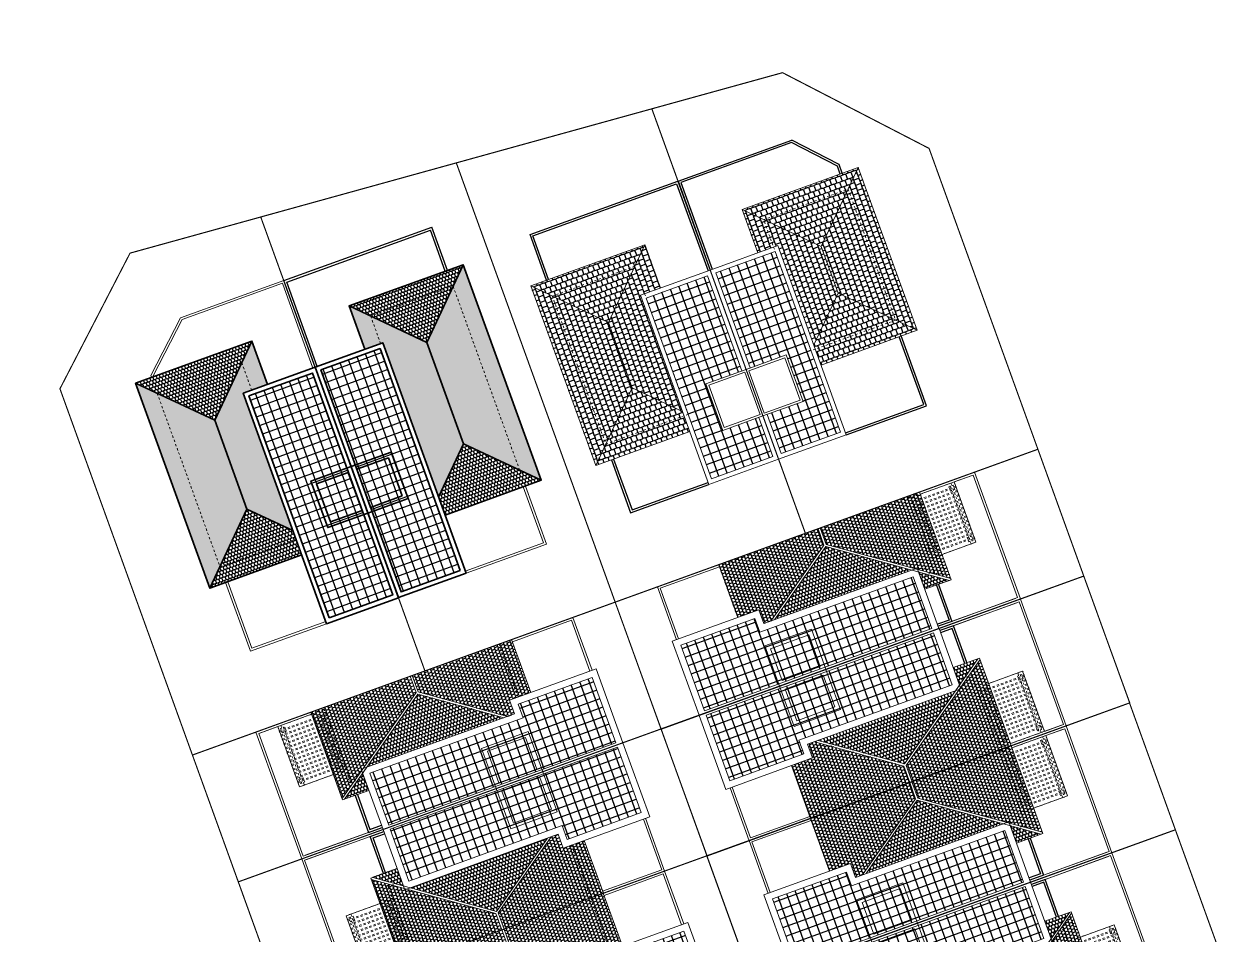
# Model space of a CAD drawing. Header units: metres. Extents: x 568336 to 569219, y 2065964 to 2066430.
# Drawn here: x 568551 to 568604.3, y 2066389.4 to 2066429.9 of the extents above; entities that cross this region are included whole.
import ezdxf

# ---------------------------------------------------------------- set-up
doc = ezdxf.new("R2010")
doc.units = ezdxf.units.M
doc.linetypes.add('HIDDEN', pattern=[0.375, 0.25, -0.125])
doc.linetypes.add('HIDDEN2', pattern=[0.1875, 0.125, -0.0625])
doc.layers.get('0').update_dxf_attribs({"linetype": 'CONTINUOUS'})
for name, color, linetype, lineweight in [('-CONCRETE', 1, 'CONTINUOUS', 35), ('-DIM', 9, 'CONTINUOUS', 13), ('-DOOR', 137, 'CONTINUOUS', 9), ('-HATCH', 8, 'CONTINUOUS', 5), ('-HIDE', 3, 'HIDDEN', 13), ('-LINE1', 7, 'CONTINUOUS', 18), ('-WALL', 4, 'CONTINUOUS', 35)]:
    doc.layers.add(name, color=color, linetype=linetype, lineweight=lineweight)
for name, color, linetype in [('-HATCH CONCRETE', 54, 'CONTINUOUS'), ('-RANH GIOI LO DAT', 12, 'CONTINUOUS'), ('13. NET HATCH', 252, 'CONTINUOUS')]:
    doc.layers.add(name, color=color, linetype=linetype)

# ---------------------------------------------------------------- blocks, each defined once
blk = doc.blocks.new('M35-T2')
at = {"layer": '13. NET HATCH'}
h = blk.add_hatch(dxfattribs=at)
h.set_pattern_fill('_USER', color=256, scale=400, double=1, pattern_type=0)
h.set_pattern_definition([(0, (-84742.93, 7e-07), (0, 400), []), (90, (-84742.93, 7e-07), (-400, 2e-14), [])])
h.paths.add_polyline_path([(194156, -1222925), (194156, -1227425), (197057, -1227425), (197057, -1218875), (194156, -1218875), (194156, -1220725), (195857, -1220725), (195857, -1222925)])
h = blk.add_hatch(dxfattribs=at)
h.set_pattern_fill('MAIGO-12', color=256, scale=500, angle=180)
h.set_pattern_definition([(180, (-84892.93, 7e-07), (-125, -250), [200, -50, 200, -50]), (270, (-84867.93, -25), (125, -250), [225, -275]), (225, (-84842.93, 7e-07), (-125, -250), [35.35534, -671.75144]), (315, (-84892.93, 7e-07), (125, -250), [35.35534, -671.75144])])
h.paths.add_polyline_path([(201706, -1221175), (197257, -1221175), (197257, -1222125), (199007, -1223875)])
h = blk.add_hatch(dxfattribs=at)
h.set_pattern_fill('MAIGO-12', color=256, scale=500, angle=90)
h.set_pattern_definition([(90, (-84742.93, 150), (-250, 125), [200, -50, 200, -50]), (180, (-84767.93, 125), (-250, -125), [225, -275]), (135, (-84742.93, 100), (-250, 125), [35.35534, -671.75144]), (225, (-84742.93, 150), (-250, -125), [35.35534, -671.75144])])
h.paths.add_polyline_path([(201706, -1221175), (199007, -1223875), (199007, -1226974), (201706, -1229675)])
h = blk.add_hatch(dxfattribs=at)
h.set_pattern_fill('MAIGO-12', color=256, scale=500, angle=270)
h.set_pattern_definition([(270, (-84742.93, -150), (250, -125), [200, -50, 200, -50]), (0, (-84717.93, -125), (250, 125), [225, -275]), (315, (-84742.93, -100), (250, -125), [35.35534, -671.75144]), (45, (-84742.93, -150), (250, 125), [35.35534, -671.75144])])
h.paths.add_polyline_path([(199007, -1223875), (197257, -1222125), (197257, -1227625), (196307, -1227625), (196307, -1229675), (199007, -1226974)])
h = blk.add_hatch(dxfattribs=at)
h.set_pattern_fill('MAIGO-12', color=256, scale=500)
h.set_pattern_definition([(0, (-84592.93, 7e-07), (125, 250), [200, -50, 200, -50]), (90, (-84617.93, 25), (-125, 250), [225, -275]), (45, (-84642.93, 7e-07), (125, 250), [35.35534, -671.75144]), (135, (-84592.93, 7e-07), (-125, 250), [35.35534, -671.75144])])
h.paths.add_polyline_path([(196307, -1229675), (201706, -1229675), (199007, -1226974)])
at = {"layer": '-HIDE', "ltscale": 5}
blk.add_lwpolyline([(197057, -1228925), (200956, -1228925), (200956, -1221925), (197057, -1221925)], close=True, dxfattribs=at)
at = {"layer": '-LINE1'}
blk.add_lwpolyline([(193956, -1227625), (197257, -1227625), (197257, -1218675), (193956, -1218675)], close=True, dxfattribs=at)
for points in [[(194156, -1222925), (194156, -1227425), (197057, -1227425), (197057, -1218875), (194156, -1218875), (194156, -1220725)], [(196307, -1227625), (196307, -1229675), (201706, -1229675), (201706, -1221175), (197257, -1221175)], [(201706, -1221175), (199007, -1223875), (197257, -1222125)], [(199007, -1223875), (199007, -1226974)], [(196307, -1229675), (199007, -1226974), (201706, -1229675)]]:
    blk.add_lwpolyline(points, dxfattribs=at)
at = {"layer": '-LINE1', "ltscale": 10}
for points in [[(193957, -1220725), (195857, -1220725), (195857, -1222925), (193957, -1222925)], [(194057, -1220825), (195757, -1220825), (195757, -1222825), (194057, -1222825)]]:
    blk.add_lwpolyline(points, close=True, dxfattribs=at)
at = {"layer": '-RANH GIOI LO DAT', "linetype": 'HIDDEN', "ltscale": 10, "const_width": 50}
blk.add_lwpolyline([(193956, -1235254), (202956, -1235951), (202956, -1215170), (193956, -1215170)], close=True, dxfattribs=at)
at = {"layer": '13. NET HATCH'}
for p, q in [((200956, -1218675), (197257, -1218675)), ((200856, -1218775), (197257, -1218775)), ((200856, -1221175), (200856, -1218775)), ((200956, -1221175), (200956, -1218675))]:
    blk.add_line(p, q, dxfattribs=at)
for points in [[(200957, -1229675), (200957, -1231839), (193956, -1231837), (193956, -1227625)], [(200857, -1229675), (200857, -1231737), (194056, -1231737), (194056, -1227625)]]:
    blk.add_lwpolyline(points, dxfattribs=at)
blk = doc.blocks.new('M36-T2')
at = {"layer": '13. NET HATCH'}
h = blk.add_hatch(dxfattribs=at)
h.set_pattern_fill('_USER', color=256, scale=400, double=1, pattern_type=0)
h.set_pattern_definition([(0, (-82716.03, -2e-06), (0, 400), []), (90, (-82716.03, -2e-06), (-400, 2e-14), [])])
h.paths.add_polyline_path([(204477, -1289790), (202777, -1289790), (202777, -1287590), (204477, -1287590), (204477, -1285740), (201677, -1285740), (201677, -1294290), (204477, -1294290)])
h = blk.add_hatch(dxfattribs=at)
h.set_pattern_fill('MAIGO-12', color=256, scale=500, angle=180)
h.set_pattern_definition([(180, (-82866.03, -2e-06), (-125, -250), [200, -50, 200, -50]), (270, (-82841.03, -25), (125, -250), [225, -275]), (225, (-82816.03, -2e-06), (-125, -250), [35.35534, -671.75144]), (315, (-82866.03, -2e-06), (125, -250), [35.35534, -671.75144])])
h.paths.add_polyline_path([(201477, -1289790), (201477, -1288840), (196927, -1288840), (199677, -1291590)])
h = blk.add_hatch(dxfattribs=at)
h.set_pattern_fill('MAIGO-12', color=256, scale=500, angle=270)
h.set_pattern_definition([(270, (-82716.03, -150), (250, -125), [200, -50, 200, -50]), (0, (-82691.03, -125), (250, 125), [225, -275]), (315, (-82716.03, -100), (250, -125), [35.35534, -671.75144]), (45, (-82716.03, -150), (250, 125), [35.35534, -671.75144])])
h.paths.add_polyline_path([(199677, -1293790), (199677, -1291590), (196927, -1288840), (196927, -1296540)])
h = blk.add_hatch(dxfattribs=at)
h.set_pattern_fill('MAIGO-12', color=256, scale=500, angle=90)
h.set_pattern_definition([(90, (-82716.03, 150), (-250, 125), [200, -50, 200, -50]), (180, (-82741.03, 125), (-250, -125), [225, -275]), (135, (-82716.03, 100), (-250, 125), [35.35534, -671.75144]), (225, (-82716.03, 150), (-250, -125), [35.35534, -671.75144])])
h.paths.add_polyline_path([(199677, -1293790), (202427, -1296540), (202427, -1294490), (201477, -1294490), (201477, -1289790), (199677, -1291590)])
h = blk.add_hatch(dxfattribs=at)
h.set_pattern_fill('MAIGO-12', color=256, scale=500)
h.set_pattern_definition([(0, (-82566.03, -2e-06), (125, 250), [200, -50, 200, -50]), (90, (-82591.03, 25), (-125, 250), [225, -275]), (45, (-82616.03, -2e-06), (125, 250), [35.35534, -671.75144]), (135, (-82566.03, -2e-06), (-125, 250), [35.35534, -671.75144])])
h.paths.add_polyline_path([(199677, -1293790), (196927, -1296540), (202427, -1296540)])
at = {"layer": '-HIDE', "ltscale": 5}
blk.add_lwpolyline([(201677, -1295790), (197677, -1295790), (197677, -1289590), (201677, -1289590)], close=True, dxfattribs=at)
at = {"layer": '-LINE1'}
blk.add_lwpolyline([(201477, -1285540), (204677, -1285540), (204677, -1294490), (201477, -1294490)], close=True, dxfattribs=at)
for points in [[(204477, -1289790), (204477, -1294290), (201677, -1294290), (201677, -1285740), (204477, -1285740), (204477, -1287590)], [(202427, -1294490), (202427, -1296540), (196927, -1296540), (196927, -1288840), (201477, -1288840)], [(201477, -1289790), (199677, -1291590), (196927, -1288840)], [(199677, -1291590), (199677, -1293790)], [(202427, -1296540), (199677, -1293790), (196927, -1296540)]]:
    blk.add_lwpolyline(points, dxfattribs=at)
at = {"layer": '-LINE1', "ltscale": 10}
for points in [[(202777, -1287590), (204677, -1287590), (204677, -1289790), (202777, -1289790)], [(202877, -1287690), (204577, -1287690), (204577, -1289690), (202877, -1289690)]]:
    blk.add_lwpolyline(points, close=True, dxfattribs=at)
at = {"layer": '-RANH GIOI LO DAT', "linetype": 'HIDDEN', "ltscale": 10, "const_width": 50}
blk.add_lwpolyline([(193677, -1296268), (198662, -1301654), (204677, -1302120), (204677, -1282035), (193677, -1282035)], close=True, dxfattribs=at)
at = {"layer": '13. NET HATCH'}
for q in [(204677, -1294490), (199299, -1298695)]:
    blk.add_line((204677, -1298695), q, dxfattribs=at)
for points in [[(201477, -1285540), (197677, -1285540), (197677, -1288840)], [(201477, -1285640), (197777, -1285640), (197777, -1288840)], [(197783, -1296540), (197783, -1296909), (199343, -1298595), (204577, -1298595), (204577, -1294490)], [(197683, -1296540), (197683, -1296949), (199299, -1298695)]]:
    blk.add_lwpolyline(points, dxfattribs=at)
blk = doc.blocks.new('M13-T2')
at = {"layer": '13. NET HATCH'}
h = blk.add_hatch(dxfattribs=at)
h.set_pattern_fill('_USER', color=256, scale=400, double=1, pattern_type=0)
h.set_pattern_definition([(0, (-68210.37, 7e-06), (0, 400), []), (90, (-68210.37, 7e-06), (-400, 2e-14), [])])
h.paths.add_polyline_path([(197150, -553323), (194150, -553323), (194150, -563823), (197150, -563823)])
h = blk.add_hatch(dxfattribs=at)
h.set_pattern_fill('MAIGO-12', color=256, scale=300, angle=180)
h.set_pattern_definition([(180, (-68300.37, 7e-06), (-75, -150), [120, -30, 120, -30]), (270, (-68285.366, -15), (75, -150), [135, -165]), (225, (-68270.366, 7e-06), (-75, -150), [21.213203, -403.050865]), (315, (-68300.366, 7e-06), (75, -150), [21.213203, -403.050865])])
h.paths.add_polyline_path([(201700, -556373), (197350, -556373), (197350, -557523), (198950, -559123)])
h = blk.add_hatch(dxfattribs=at)
h.set_pattern_fill('MAIGO-12', color=256, scale=300, angle=90)
h.set_pattern_definition([(90, (-68210.37, 90), (-150, 75), [120, -30, 120, -30]), (180, (-68225.366, 75), (-150, -75), [135, -165]), (135, (-68210.366, 60), (-150, 75), [21.213203, -403.050865]), (225, (-68210.366, 90), (-150, -75), [21.213203, -403.050865])])
h.paths.add_polyline_path([(198950, -563323), (201700, -566073), (201700, -556373), (198950, -559123)])
h = blk.add_hatch(dxfattribs=at)
h.set_pattern_fill('MAIGO-12', color=256, scale=300, angle=270)
h.set_pattern_definition([(270, (-68210.37, -90), (150, -75), [120, -30, 120, -30]), (0, (-68195.366, -75), (150, 75), [135, -165]), (315, (-68210.366, -60), (150, -75), [21.213203, -403.050865]), (45, (-68210.366, -90), (150, 75), [21.213203, -403.050865])])
h.paths.add_polyline_path([(198950, -559123), (197350, -557523), (197350, -564023), (196200, -564023), (196200, -566073), (198950, -563323)])
h = blk.add_hatch(dxfattribs=at)
h.set_pattern_fill('MAIGO-12', color=256, scale=300)
h.set_pattern_definition([(0, (-68120.37, 7e-06), (75, 150), [120, -30, 120, -30]), (90, (-68135.366, 15), (-75, 150), [135, -165]), (45, (-68150.366, 7e-06), (75, 150), [21.213203, -403.050865]), (135, (-68120.366, 7e-06), (-75, 150), [21.213203, -403.050865])])
h.paths.add_polyline_path([(198950, -563323), (196200, -566073), (201700, -566073)])
at = {"layer": '-HATCH'}
for p, q in [((197350, -553123), (200950, -553123)), ((197350, -553223), (200850, -553223)), ((200850, -553223), (200850, -556373)), ((200950, -553123), (200950, -556373)), ((193950, -568124), (193950, -564023)), ((194050, -568032), (194050, -564023)), ((200850, -566073), (200850, -566120)), ((200950, -566073), (200950, -566164)), ((198784, -568032), (200850, -566120)), ((198832, -568124), (200950, -566164)), ((198832, -568124), (193950, -568124)), ((198784, -568032), (194050, -568032))]:
    blk.add_line(p, q, dxfattribs=at)
at = {"layer": '-HIDE', "ltscale": 10}
blk.add_lwpolyline([(196950, -564023), (196950, -565323), (200950, -565323), (200950, -557123), (197350, -557123)], dxfattribs=at)
at = {"layer": '-RANH GIOI LO DAT', "linetype": 'HIDDEN', "ltscale": 10, "const_width": 50}
blk.add_lwpolyline([(193950, -571133), (199965, -571599), (204950, -566985), (204950, -549656), (193950, -549656)], close=True, dxfattribs=at)
for p, q in [((193950, -564023), (193950, -553123)), ((197350, -553123), (193950, -553123)), ((197350, -564023), (197350, -553123)), ((193950, -564023), (197350, -564023))]:
    blk.add_line(p, q)
for points in [[(197350, -553123), (193950, -553123), (193950, -564023), (197350, -564023)], [(197150, -553323), (194150, -553323), (194150, -563823), (197150, -563823)], [(193950, -557124), (195850, -557124), (195850, -559324), (193950, -559324)], [(194150, -557324), (195650, -557324), (195650, -559124), (194150, -559124)]]:
    blk.add_lwpolyline(points, close=True)
for points in [[(196200, -564023), (196200, -566073), (201700, -566073), (201700, -556373), (197350, -556373)], [(201700, -556373), (198950, -559123), (197350, -557523)], [(198950, -559123), (198950, -563323)], [(201700, -566073), (198950, -563323), (196200, -566073)]]:
    blk.add_lwpolyline(points)
blk = doc.blocks.new('M14-T2')
at = {"layer": '13. NET HATCH'}
h = blk.add_hatch(dxfattribs=at)
h.set_pattern_fill('_USER', color=256, scale=400, double=1, pattern_type=0)
h.set_pattern_definition([(0, (-65811.95, 8e-08), (0, 400), []), (90, (-65811.95, 8e-08), (-400, 2e-14), [])])
h.paths.add_polyline_path([(200259, -620184), (203059, -620184), (203059, -630684), (200259, -630684)])
h = blk.add_hatch(dxfattribs=at)
h.set_pattern_fill('MAIGO-12', color=256, scale=300, angle=270)
h.set_pattern_definition([(270, (-65811.95, -90), (150, -75), [120, -30, 120, -30]), (0, (-65796.95, -75), (150, 75), [135, -165]), (315, (-65811.954, -60), (150, -75), [21.213203, -403.050865]), (45, (-65811.954, -90), (150, 75), [21.213203, -403.050865])])
h.paths.add_polyline_path([(198209, -625434), (195509, -622734), (195509, -632934), (198209, -630234)])
h = blk.add_hatch(dxfattribs=at)
h.set_pattern_fill('MAIGO-12', color=256, scale=300, angle=180)
h.set_pattern_definition([(180, (-65901.95, 8e-08), (-75, -150), [120, -30, 120, -30]), (270, (-65886.95, -15), (75, -150), [135, -165]), (225, (-65871.954, 8e-08), (-75, -150), [21.213203, -403.050865]), (315, (-65901.954, 8e-08), (75, -150), [21.213203, -403.050865])])
h.paths.add_polyline_path([(200059, -623584), (200059, -622734), (195509, -622734), (198209, -625434)])
h = blk.add_hatch(dxfattribs=at)
h.set_pattern_fill('MAIGO-12', color=256, scale=300, angle=90)
h.set_pattern_definition([(90, (-65811.95, 90), (-150, 75), [120, -30, 120, -30]), (180, (-65826.95, 75), (-150, -75), [135, -165]), (135, (-65811.954, 60), (-150, 75), [21.213203, -403.050865]), (225, (-65811.954, 90), (-150, -75), [21.213203, -403.050865])])
h.paths.add_polyline_path([(200059, -623584), (198209, -625434), (198209, -630234), (200909, -632934), (200909, -630884), (200059, -630884)])
h = blk.add_hatch(dxfattribs=at)
h.set_pattern_fill('MAIGO-12', color=256, scale=300)
h.set_pattern_definition([(0, (-65721.95, -499.09), (75, 150), [120, -30, 120, -30]), (90, (-65736.95, -484.09), (-75, 150), [135, -165]), (45, (-65751.954, -499.09), (75, 150), [21.213203, -403.050865]), (135, (-65721.954, -499.09), (-75, 150), [21.213203, -403.050865])])
h.paths.add_polyline_path([(195509, -632934), (200909, -632934), (198209, -630234)])
at = {"layer": '-HATCH'}
for points in [[(200059, -619984), (196259, -619984), (196259, -622734)], [(200059, -620084), (196359, -620084), (196359, -622734)]]:
    blk.add_lwpolyline(points, dxfattribs=at)
at = {"layer": '-HIDE', "ltscale": 10}
blk.add_lwpolyline([(200159, -630884), (200159, -632184), (196259, -632184), (196259, -623484), (200059, -623484)], dxfattribs=at)
at = {"layer": '-RANH GIOI LO DAT', "linetype": 'HIDDEN', "ltscale": 10, "const_width": 50}
blk.add_lwpolyline([(194259, -637298), (203259, -637994), (203259, -616517), (194259, -616517)], close=True, dxfattribs=at)
for points in [[(200059, -619984), (203259, -619984), (203259, -630884), (200059, -630884)], [(200259, -620184), (203059, -620184), (203059, -630684), (200259, -630684)], [(201359, -623984), (203259, -623984), (203259, -626184), (201359, -626184)], [(201559, -624184), (203059, -624184), (203059, -625984), (201559, -625984)]]:
    blk.add_lwpolyline(points, close=True)
for points in [[(200909, -630884), (200909, -632934), (195509, -632934), (195509, -622734), (200059, -622734)], [(195509, -622734), (198209, -625434), (200059, -623584)], [(198209, -625434), (198209, -630234)], [(195509, -632934), (198209, -630234), (200909, -632934)]]:
    blk.add_lwpolyline(points)
at = {"layer": '13. NET HATCH'}
for p, q in [((203159, -630884), (203159, -634877)), ((203259, -630884), (203259, -634985)), ((196259, -632934), (196259, -634985)), ((196359, -632934), (196359, -634877)), ((203259, -634985), (196259, -634985)), ((203159, -634877), (196359, -634877))]:
    blk.add_line(p, q, dxfattribs=at)
blk = doc.blocks.new('M1-T2')
at = {"layer": '13. NET HATCH'}
h = blk.add_hatch(dxfattribs=at)
h.set_pattern_fill('_USER', color=256, scale=400, double=1, pattern_type=0)
h.set_pattern_definition([(0, (-72019.7, 268497.24), (0, 400), []), (90, (-72019.7, 268497.24), (-400, 2e-14), [])])
h.paths.add_polyline_path([(194782, 48852), (191682, 48852), (191682, 38102), (194132, 38102), (194131, 45352), (194782, 45352)])
h = blk.add_hatch(dxfattribs=at)
h.set_pattern_fill('MAIGO-12', color=256, scale=300)
h.set_pattern_definition([(0, (-71937.98, 277997.69), (75, 150), [120, -30, 120, -30]), (90, (-71952.98, 278012.69), (-75, 150), [135, -165]), (45, (-71967.98, 277997.69), (75, 150), [21.213203, -403.050865]), (135, (-71937.98, 277997.69), (-75, 150), [21.213203, -403.050865])])
h.paths.add_polyline_path([(197582, 41353), (196808, 41353), (194431, 44721), (194431, 45052), (195082, 45052), (195082, 46052), (197582, 46052)])
h = blk.add_hatch(dxfattribs=at)
h.set_pattern_fill('MAIGO-12', color=256, scale=300, angle=-90)
h.set_pattern_definition([(270, (426586.06, 307889.96), (150, -75), [120, -30, 120, -30]), (360, (426601.06, 307904.96), (150, 75), [135, -165]), (315, (426586.06, 307919.96), (150, -75), [21.213203, -403.050865]), (45, (426586.06, 307889.96), (150, 75), [21.213203, -403.050865])])
h.paths.add_polyline_path([(196720, 41303), (194431, 44548), (194432, 38058)])
h = blk.add_hatch(dxfattribs=at)
h.set_pattern_fill('MAIGO-12', color=256, scale=300)
h.set_pattern_definition([(0, (-71937.98, 268648.89), (75, 150), [120, -30, 120, -30]), (90, (-71952.98, 268663.89), (-75, 150), [135, -165]), (45, (-71967.98, 268648.89), (75, 150), [21.213203, -403.050865]), (135, (-71937.98, 268648.89), (-75, 150), [21.213203, -403.050865])])
h.paths.add_polyline_path([(197582, 41253), (196808, 41253), (193494, 36554), (197582, 36554)])
h = blk.add_hatch(dxfattribs=at)
h.set_pattern_fill('MAIGO-12', color=256, scale=300, angle=-90)
h.set_pattern_definition([(270, (425567.87, 306464.43), (150, -75), [120, -30, 120, -30]), (360, (425582.87, 306479.43), (150, 75), [135, -165]), (315, (425567.87, 306494.43), (150, -75), [21.213203, -403.050865]), (45, (425567.87, 306464.43), (150, 75), [21.213203, -403.050865])])
h.paths.add_polyline_path([(194252, 37802), (193432, 37802), (193432, 36640)])
at = {"layer": '-CONCRETE', "color": 1, "linetype": 'HIDDEN', "ltscale": 10, "const_width": 50}
blk.add_lwpolyline([(191582, 50952), (197582, 50952), (197582, 30952), (191582, 30952)], close=True, dxfattribs=at)
at = {"layer": '-DIM'}
for points in [[(191582, 45352), (193482, 45352), (193482, 43152), (191582, 43152)], [(191782, 45152), (193282, 45152), (193282, 43352), (191782, 43352)]]:
    blk.add_lwpolyline(points, close=True, dxfattribs=at)
at = {"layer": '-DOOR'}
for p, q in [((191582, 33952), (191582, 37802)), ((191682, 37802), (191682, 34153)), ((197482, 36554), (197482, 34151)), ((197582, 36554), (197582, 33951))]:
    blk.add_line(p, q, dxfattribs=at)
at = {"layer": '-HATCH'}
for p, q in [((195082, 48952), (197582, 48952)), ((197482, 48852), (197482, 46052)), ((197582, 48952), (197582, 46052)), ((197582, 33951), (191582, 33952))]:
    blk.add_line(p, q, dxfattribs=at)
at = {"layer": '-HATCH', "linetype": 'HIDDEN'}
for p, q in [((194832, 34950), (194832, 37150)), ((194882, 34950), (194882, 37150)), ((195032, 34950), (195032, 37150)), ((195082, 34950), (195082, 37150)), ((195082, 34950), (195082, 37150)), ((195082, 34950), (195082, 37150)), ((195082, 34950), (195082, 37150)), ((195232, 34950), (195232, 37150)), ((195282, 34950), (195282, 37150)), ((195432, 34950), (195432, 37150)), ((195482, 34950), (195482, 37150)), ((195632, 34950), (195632, 37150)), ((195682, 34950), (195682, 37150)), ((195832, 34950), (195832, 37150)), ((195882, 34950), (195882, 37150)), ((196032, 34950), (196032, 37150)), ((196082, 34950), (196082, 37150)), ((196232, 34950), (196232, 37150)), ((196282, 34950), (196282, 37150)), ((196432, 34950), (196432, 37150)), ((196482, 34950), (196482, 37150)), ((196632, 34950), (196632, 37150)), ((196682, 34950), (196682, 37150)), ((196832, 34950), (196832, 37150)), ((196882, 34950), (196882, 37150)), ((197032, 34950), (197032, 37150)), ((197082, 34950), (197082, 37150)), ((197232, 34950), (197232, 37150)), ((197282, 34950), (197282, 37150))]:
    blk.add_line(p, q, dxfattribs=at)
at = {"layer": '-HATCH'}
for points in [[(197482, 48852), (195082, 48852)], [(191682, 37154), (193432, 37154)], [(194632, 36554), (194632, 34950), (197482, 34950), (197481, 34052), (191682, 34052), (191682, 37154)]]:
    blk.add_lwpolyline(points, dxfattribs=at)
at = {"layer": '-HATCH', "linetype": 'HIDDEN'}
blk.add_lwpolyline([(194632, 37150), (197482, 37150), (197482, 34950), (194632, 34950)], close=True, dxfattribs=at)
for points in [[(194757, 35180), (194757, 35240), (194832, 35240)], [(194882, 35240), (194957, 35240), (194957, 35180)], [(197232, 35240), (197157, 35240), (197157, 35180)], [(197357, 35180), (197357, 35240), (197282, 35240)], [(194832, 35100), (194632, 35100), (194632, 35180), (194832, 35180)], [(194832, 35040), (194757, 35040), (194757, 35100)], [(194882, 35180), (195032, 35180)], [(195032, 35100), (194882, 35100)], [(194957, 35100), (194957, 35040), (194882, 35040)], [(195082, 35180), (195082, 35180)], [(195082, 35180), (195082, 35180)], [(195082, 35180), (195232, 35180)], [(195232, 35100), (195082, 35100)], [(195082, 35100), (195082, 35100)], [(195082, 35100), (195082, 35100)], [(195282, 35180), (195432, 35180)], [(195432, 35100), (195282, 35100)], [(195482, 35180), (195632, 35180)], [(195632, 35100), (195482, 35100)], [(195682, 35180), (195832, 35180)], [(195832, 35100), (195682, 35100)], [(195882, 35180), (196032, 35180)], [(196032, 35100), (195882, 35100)], [(196082, 35180), (196232, 35180)], [(196232, 35100), (196082, 35100)], [(196282, 35180), (196432, 35180)], [(196432, 35100), (196282, 35100)], [(196482, 35180), (196632, 35180)], [(196632, 35100), (196482, 35100)], [(196682, 35180), (196832, 35180)], [(196832, 35100), (196682, 35100)], [(196882, 35180), (197032, 35180)], [(197032, 35100), (196882, 35100)], [(197082, 35180), (197232, 35180)], [(197232, 35100), (197082, 35100)], [(197157, 35100), (197157, 35040), (197232, 35040)], [(197282, 35180), (197482, 35180), (197482, 35100), (197282, 35100)], [(197282, 35040), (197357, 35040), (197357, 35100)]]:
    blk.add_lwpolyline(points, dxfattribs=at)
at = {"layer": '-HATCH CONCRETE', "color": 251}
for p, q in [((191682, 37154), (191682, 37802)), ((193432, 37154), (191682, 37154))]:
    blk.add_line(p, q, dxfattribs=at)
blk.add_lwpolyline([(193432, 37254), (191782, 37254), (191782, 37802)], dxfattribs=at)
at = {"layer": '-HIDE', "linetype": 'HIDDEN2', "ltscale": 5}
for p, q in [((197582, 45452), (195082, 45452)), ((194032, 37803), (194032, 37154)), ((194032, 37154), (197582, 37154))]:
    blk.add_line(p, q, dxfattribs=at)
at = {"layer": '-LINE1'}
for p, q in [((191582, 37802), (191582, 49152)), ((191582, 49152), (195082, 49152)), ((195082, 45052), (195082, 49152)), ((191682, 38102), (191682, 48852)), ((191682, 48852), (194782, 48852)), ((194782, 45352), (194782, 48852)), ((197582, 46052), (195082, 46052)), ((197582, 36554), (197582, 46052)), ((194131, 45352), (194132, 38102)), ((194782, 45352), (194131, 45352)), ((194431, 45052), (194432, 37802)), ((195082, 45052), (194431, 45052)), ((194431, 44721), (196808, 41353)), ((194431, 44548), (196720, 41303)), ((193432, 36640), (196720, 41303)), ((193494, 36554), (196808, 41253)), ((196808, 41353), (197582, 41353)), ((196808, 41253), (197582, 41253)), ((191682, 38102), (194132, 38102)), ((191582, 37802), (194432, 37802)), ((193432, 37802), (193432, 36554)), ((193432, 36554), (197582, 36554))]:
    blk.add_line(p, q, dxfattribs=at)
at = {"layer": '-LINE1', "lineweight": 18}
blk.add_lwpolyline([(191582, 50952), (197582, 50952), (197582, 30952), (191582, 30952)], close=True, dxfattribs=at)

msp = doc.modelspace()

# ---------------------------------------------------------------- block references
at = {"layer": '-DIM'}
for name, p, xscale, yscale, zscale, rotation in [('M36-T2', (569214.263, 2065271.22), 0.001, 0.001, 0.001, 199.8842788573445), ('M35-T2', (569181.44, 2065330.453), 0.001, 0.001, 0.001, 199.8842788561467), ('M1-T2', (568692.394, 2066235.674), 0.001, 0.001, 0.001, 109.8842737562996), ('M1-T2', (568561.975, 2066595.975), -0.001, 0.001, 0.001, 109.9133700696041), ('M1-T2', (568596.566, 2066201.014), -0.001, 0.001, 0.001, 289.8844193008641), ('M1-T2', (568696.47, 2066224.387), 0.001, 0.001, 0.001, 109.8842737562996), ('M1-T2', (568466.243, 2066561.334), 0.0009999999999999998, 0.0009999999999999998, 0.0009999999999999998, 289.8844196597573), ('M1-T2', (568566.051, 2066584.688), -0.001, 0.001, 0.001, 109.9133700696041), ('M1-T2', (568600.647, 2066189.729), -0.001, 0.001, 0.001, 289.8844193008641)]:
    msp.add_blockref(name, p, dxfattribs=dict(at, xscale=xscale, yscale=yscale, zscale=zscale, rotation=rotation))
at = {"layer": '-WALL', "color": 2, "true_color": 0xf1eb1f, "xscale": 0.001, "yscale": 0.001, "zscale": 0.001}
for name, p, rotation in [('M14-T2', (568969.646, 2065890.457), 199.8842788559699), ('M13-T2', (568938.151, 2065950.165), 199.884278854094)]:
    msp.add_blockref(name, p, dxfattribs=dict(at, rotation=rotation))

doc.saveas('drawing.dxf')
